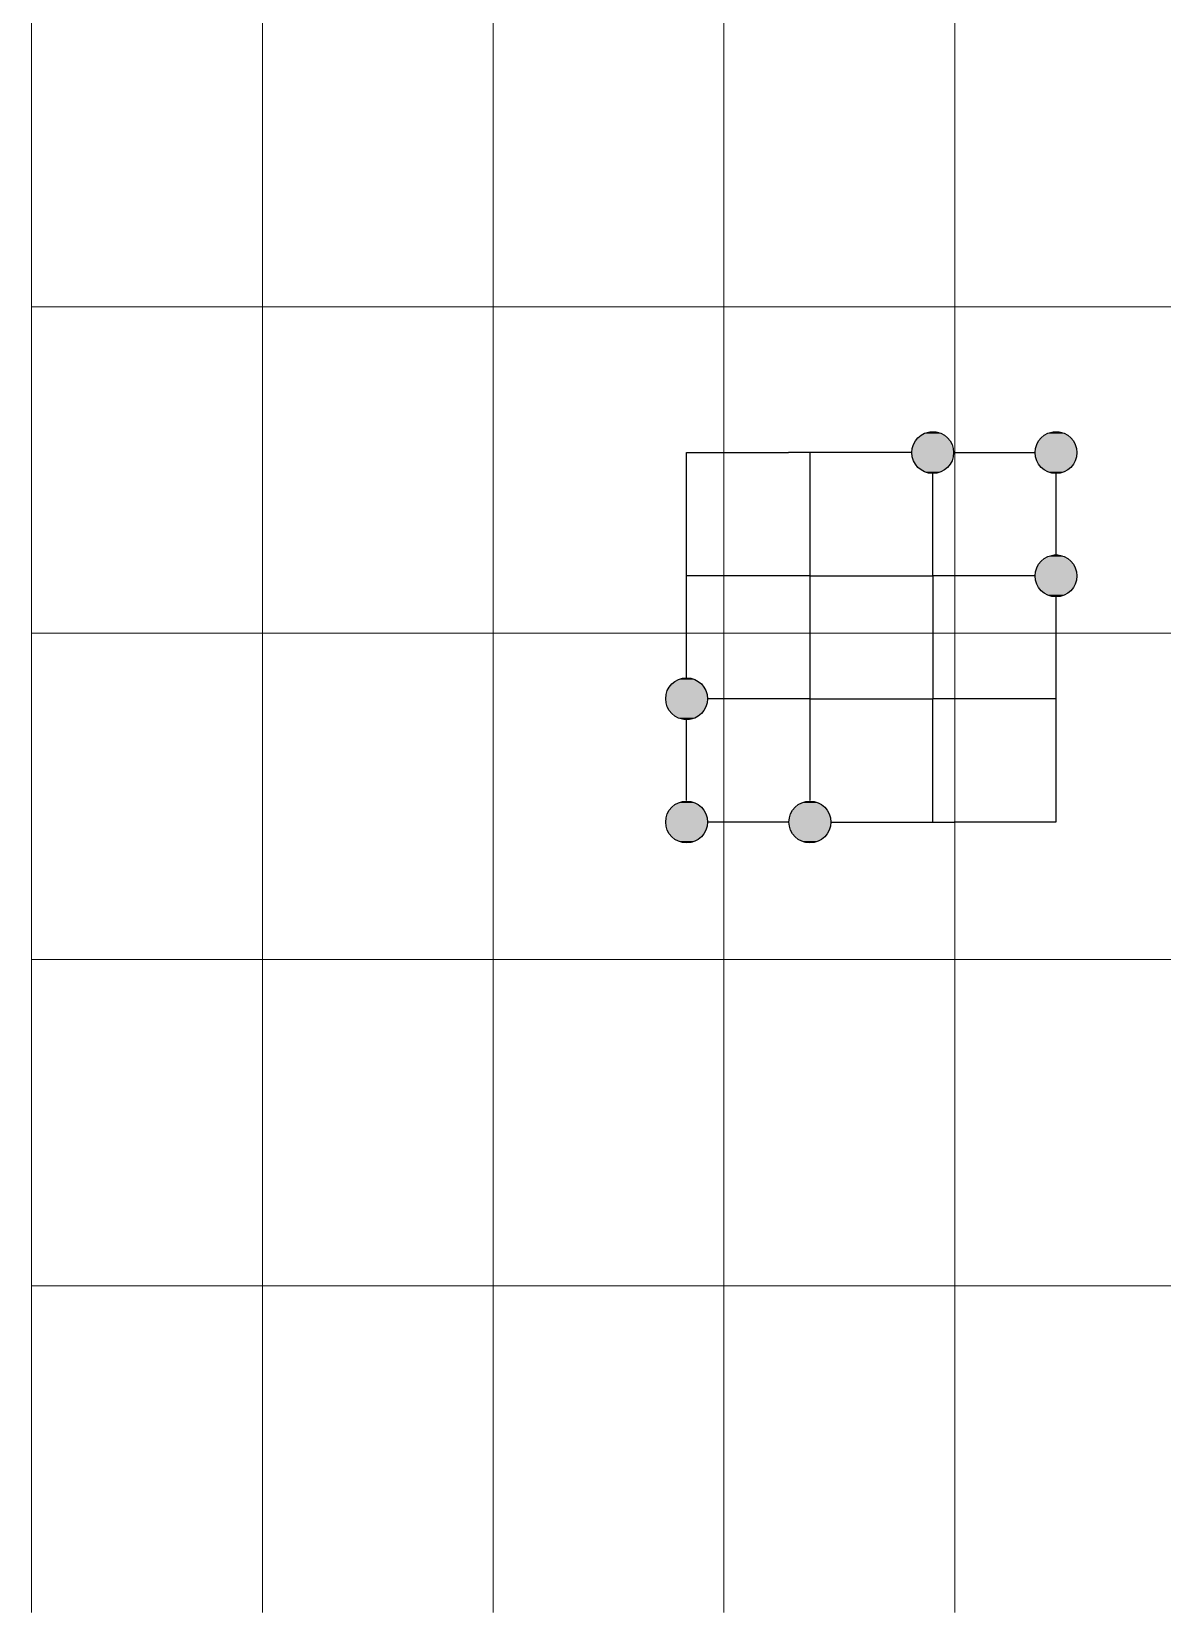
# Model space of a CAD drawing. Header units: millimetres. Extents: x 0 to 210, y 0 to 297.
# Drawn here: x 0 to 102.9, y 0 to 143.8 of the extents above; entities that cross this region are included whole.
import ezdxf

# ---------------------------------------------------------------- set-up
doc = ezdxf.new("R2010")
doc.units = ezdxf.units.MM
doc.layers.add('C00-00-00', color=7, linetype='Continuous')
for name, color, linetype, true_color in [('C00-00-FF', 5, 'Continuous', 0x0000ff), ('CBF-BF-BF', 7, 'Continuous', 0xbfbfbf), ('CFF-00-00', 1, 'Continuous', 0xff0000), ('CFF-00-FF', 6, 'Continuous', 0xff00ff)]:
    doc.layers.add(name, color=color, linetype=linetype, true_color=true_color)

msp = doc.modelspace()

# ---------------------------------------------------------------- hatches: boundary and pattern name
at = {"layer": 'C00-00-FF'}
h = msp.add_hatch(color=256, dxfattribs=at)
h.dxf.hatch_style = 2
h.paths.add_polyline_path([(91.567, 106.542417), (95.038333, 106.246083), (91.44, 106.246083)])
h = msp.add_hatch(color=256, dxfattribs=at)
h.dxf.hatch_style = 2
h.paths.add_polyline_path([(91.821, 106.83875), (94.869, 106.542417), (91.567, 106.542417)])
h = msp.add_hatch(color=256, dxfattribs=at)
h.dxf.hatch_style = 2
h.paths.add_polyline_path([(91.567, 106.542417), (94.869, 106.542417), (95.038333, 106.246083)])
h = msp.add_hatch(color=256, dxfattribs=at)
h.dxf.hatch_style = 2
h.paths.add_polyline_path([(92.075, 107.09275), (94.657333, 106.83875), (91.821, 106.83875)])
h = msp.add_hatch(color=256, dxfattribs=at)
h.dxf.hatch_style = 2
h.paths.add_polyline_path([(91.821, 106.83875), (94.657333, 106.83875), (94.869, 106.542417)])
h = msp.add_hatch(color=256, dxfattribs=at)
h.dxf.hatch_style = 2
h.paths.add_polyline_path([(92.371333, 107.262083), (94.403333, 107.09275), (92.075, 107.09275)])
h = msp.add_hatch(color=256, dxfattribs=at)
h.dxf.hatch_style = 2
h.paths.add_polyline_path([(92.075, 107.09275), (94.403333, 107.09275), (94.657333, 106.83875)])
h = msp.add_hatch(color=256, dxfattribs=at)
h.dxf.hatch_style = 2
h.paths.add_polyline_path([(92.71, 107.389083), (94.064667, 107.262083), (92.371333, 107.262083)])
h = msp.add_hatch(color=256, dxfattribs=at)
h.dxf.hatch_style = 2
h.paths.add_polyline_path([(92.371333, 107.262083), (94.064667, 107.262083), (94.403333, 107.09275)])
h = msp.add_hatch(color=256, dxfattribs=at)
h.dxf.hatch_style = 2
h.paths.add_polyline_path([(93.048667, 107.47375), (93.768333, 107.389083), (92.71, 107.389083)])
h = msp.add_hatch(color=256, dxfattribs=at)
h.dxf.hatch_style = 2
h.paths.add_polyline_path([(92.71, 107.389083), (93.768333, 107.389083), (94.064667, 107.262083)])
h = msp.add_hatch(color=256, dxfattribs=at)
h.dxf.hatch_style = 2
h.paths.add_polyline_path([(93.048667, 107.47375), (93.387333, 107.47375), (93.768333, 107.389083)])
h = msp.add_hatch(color=256, dxfattribs=at)
h.dxf.hatch_style = 2
h.paths.add_polyline_path([(91.44, 106.246083), (95.123, 105.907417), (91.313, 105.907417)])
h = msp.add_hatch(color=256, dxfattribs=at)
h.dxf.hatch_style = 2
h.paths.add_polyline_path([(91.313, 105.907417), (95.165333, 105.526417), (91.313, 105.526417)])
h = msp.add_hatch(color=256, dxfattribs=at)
h.dxf.hatch_style = 2
h.paths.add_polyline_path([(91.313, 105.907417), (95.123, 105.907417), (95.165333, 105.526417)])
h = msp.add_hatch(color=256, dxfattribs=at)
h.dxf.hatch_style = 2
h.paths.add_polyline_path([(91.313, 105.526417), (95.123, 105.18775), (91.313, 105.18775)])
h = msp.add_hatch(color=256, dxfattribs=at)
h.dxf.hatch_style = 2
h.paths.add_polyline_path([(91.313, 105.526417), (95.165333, 105.526417), (95.123, 105.18775)])
h = msp.add_hatch(color=256, dxfattribs=at)
h.dxf.hatch_style = 2
h.paths.add_polyline_path([(91.313, 105.18775), (95.038333, 104.849083), (91.44, 104.849083)])
h = msp.add_hatch(color=256, dxfattribs=at)
h.dxf.hatch_style = 2
h.paths.add_polyline_path([(91.313, 105.18775), (95.123, 105.18775), (95.038333, 104.849083)])
h = msp.add_hatch(color=256, dxfattribs=at)
h.dxf.hatch_style = 2
h.paths.add_polyline_path([(91.44, 106.246083), (95.038333, 106.246083), (95.123, 105.907417)])
h = msp.add_hatch(color=256, dxfattribs=at)
h.dxf.hatch_style = 2
h.paths.add_polyline_path([(91.44, 104.849083), (94.869, 104.510417), (91.567, 104.510417)])
h = msp.add_hatch(color=256, dxfattribs=at)
h.dxf.hatch_style = 2
h.paths.add_polyline_path([(91.44, 104.849083), (95.038333, 104.849083), (94.869, 104.510417)])
h = msp.add_hatch(color=256, dxfattribs=at)
h.dxf.hatch_style = 2
h.paths.add_polyline_path([(91.567, 104.510417), (94.657333, 104.214083), (91.821, 104.214083)])
h = msp.add_hatch(color=256, dxfattribs=at)
h.dxf.hatch_style = 2
h.paths.add_polyline_path([(91.567, 104.510417), (94.869, 104.510417), (94.657333, 104.214083)])
h = msp.add_hatch(color=256, dxfattribs=at)
h.dxf.hatch_style = 2
h.paths.add_polyline_path([(91.821, 104.214083), (94.403333, 104.002417), (92.075, 104.002417)])
h = msp.add_hatch(color=256, dxfattribs=at)
h.dxf.hatch_style = 2
h.paths.add_polyline_path([(91.821, 104.214083), (94.657333, 104.214083), (94.403333, 104.002417)])
h = msp.add_hatch(color=256, dxfattribs=at)
h.dxf.hatch_style = 2
h.paths.add_polyline_path([(92.075, 104.002417), (94.064667, 103.79075), (92.371333, 103.79075)])
h = msp.add_hatch(color=256, dxfattribs=at)
h.dxf.hatch_style = 2
h.paths.add_polyline_path([(92.075, 104.002417), (94.403333, 104.002417), (94.064667, 103.79075)])
h = msp.add_hatch(color=256, dxfattribs=at)
h.dxf.hatch_style = 2
h.paths.add_polyline_path([(92.371333, 103.79075), (93.768333, 103.66375), (92.71, 103.66375)])
h = msp.add_hatch(color=256, dxfattribs=at)
h.dxf.hatch_style = 2
h.paths.add_polyline_path([(92.371333, 103.79075), (94.064667, 103.79075), (93.768333, 103.66375)])
h = msp.add_hatch(color=256, dxfattribs=at)
h.dxf.hatch_style = 2
h.paths.add_polyline_path([(92.71, 103.66375), (93.387333, 103.621417), (93.048667, 103.621417)])
h = msp.add_hatch(color=256, dxfattribs=at)
h.dxf.hatch_style = 2
h.paths.add_polyline_path([(92.71, 103.66375), (93.768333, 103.66375), (93.387333, 103.621417)])
h = msp.add_hatch(color=256, dxfattribs=at)
h.dxf.hatch_style = 2
h.paths.add_polyline_path([(58.462333, 73.43775), (61.044667, 73.226083), (58.208333, 73.226083)])
h = msp.add_hatch(color=256, dxfattribs=at)
h.dxf.hatch_style = 2
h.paths.add_polyline_path([(58.758667, 73.649417), (60.790667, 73.43775), (58.462333, 73.43775)])
h = msp.add_hatch(color=256, dxfattribs=at)
h.dxf.hatch_style = 2
h.paths.add_polyline_path([(58.462333, 73.43775), (60.790667, 73.43775), (61.044667, 73.226083)])
h = msp.add_hatch(color=256, dxfattribs=at)
h.dxf.hatch_style = 2
h.paths.add_polyline_path([(59.097333, 73.776417), (60.452, 73.649417), (58.758667, 73.649417)])
h = msp.add_hatch(color=256, dxfattribs=at)
h.dxf.hatch_style = 2
h.paths.add_polyline_path([(58.758667, 73.649417), (60.452, 73.649417), (60.790667, 73.43775)])
h = msp.add_hatch(color=256, dxfattribs=at)
h.dxf.hatch_style = 2
h.paths.add_polyline_path([(59.436, 73.81875), (60.155667, 73.776417), (59.097333, 73.776417)])
h = msp.add_hatch(color=256, dxfattribs=at)
h.dxf.hatch_style = 2
h.paths.add_polyline_path([(59.097333, 73.776417), (60.155667, 73.776417), (60.452, 73.649417)])
h = msp.add_hatch(color=256, dxfattribs=at)
h.dxf.hatch_style = 2
h.paths.add_polyline_path([(59.436, 73.81875), (59.774667, 73.81875), (60.155667, 73.776417)])
h = msp.add_hatch(color=256, dxfattribs=at)
h.dxf.hatch_style = 2
h.paths.add_polyline_path([(57.827333, 72.633417), (61.510333, 72.252417), (57.700333, 72.252417)])
h = msp.add_hatch(color=256, dxfattribs=at)
h.dxf.hatch_style = 2
h.paths.add_polyline_path([(57.700333, 72.252417), (61.552667, 71.91375), (57.700333, 71.91375)])
h = msp.add_hatch(color=256, dxfattribs=at)
h.dxf.hatch_style = 2
h.paths.add_polyline_path([(57.700333, 72.252417), (61.510333, 72.252417), (61.552667, 71.91375)])
h = msp.add_hatch(color=256, dxfattribs=at)
h.dxf.hatch_style = 2
h.paths.add_polyline_path([(57.954333, 72.92975), (61.425667, 72.633417), (57.827333, 72.633417)])
h = msp.add_hatch(color=256, dxfattribs=at)
h.dxf.hatch_style = 2
h.paths.add_polyline_path([(57.827333, 72.633417), (61.425667, 72.633417), (61.510333, 72.252417)])
h = msp.add_hatch(color=256, dxfattribs=at)
h.dxf.hatch_style = 2
h.paths.add_polyline_path([(58.208333, 73.226083), (61.256333, 72.92975), (57.954333, 72.92975)])
h = msp.add_hatch(color=256, dxfattribs=at)
h.dxf.hatch_style = 2
h.paths.add_polyline_path([(57.954333, 72.92975), (61.256333, 72.92975), (61.425667, 72.633417)])
h = msp.add_hatch(color=256, dxfattribs=at)
h.dxf.hatch_style = 2
h.paths.add_polyline_path([(58.208333, 73.226083), (61.044667, 73.226083), (61.256333, 72.92975)])
h = msp.add_hatch(color=256, dxfattribs=at)
h.dxf.hatch_style = 2
h.paths.add_polyline_path([(57.700333, 71.91375), (61.510333, 71.575083), (57.700333, 71.575083)])
h = msp.add_hatch(color=256, dxfattribs=at)
h.dxf.hatch_style = 2
h.paths.add_polyline_path([(57.700333, 71.91375), (61.552667, 71.91375), (61.510333, 71.575083)])
h = msp.add_hatch(color=256, dxfattribs=at)
h.dxf.hatch_style = 2
h.paths.add_polyline_path([(57.700333, 71.575083), (61.425667, 71.236417), (57.827333, 71.236417)])
h = msp.add_hatch(color=256, dxfattribs=at)
h.dxf.hatch_style = 2
h.paths.add_polyline_path([(57.700333, 71.575083), (61.510333, 71.575083), (61.425667, 71.236417)])
h = msp.add_hatch(color=256, dxfattribs=at)
h.dxf.hatch_style = 2
h.paths.add_polyline_path([(57.827333, 71.236417), (61.256333, 70.89775), (57.954333, 70.89775)])
h = msp.add_hatch(color=256, dxfattribs=at)
h.dxf.hatch_style = 2
h.paths.add_polyline_path([(57.827333, 71.236417), (61.425667, 71.236417), (61.256333, 70.89775)])
h = msp.add_hatch(color=256, dxfattribs=at)
h.dxf.hatch_style = 2
h.paths.add_polyline_path([(57.954333, 70.89775), (61.044667, 70.601417), (58.208333, 70.601417)])
h = msp.add_hatch(color=256, dxfattribs=at)
h.dxf.hatch_style = 2
h.paths.add_polyline_path([(57.954333, 70.89775), (61.256333, 70.89775), (61.044667, 70.601417)])
h = msp.add_hatch(color=256, dxfattribs=at)
h.dxf.hatch_style = 2
h.paths.add_polyline_path([(58.208333, 70.601417), (60.790667, 70.38975), (58.462333, 70.38975)])
h = msp.add_hatch(color=256, dxfattribs=at)
h.dxf.hatch_style = 2
h.paths.add_polyline_path([(58.208333, 70.601417), (61.044667, 70.601417), (60.790667, 70.38975)])
h = msp.add_hatch(color=256, dxfattribs=at)
h.dxf.hatch_style = 2
h.paths.add_polyline_path([(58.462333, 70.38975), (60.452, 70.178083), (58.758667, 70.178083)])
h = msp.add_hatch(color=256, dxfattribs=at)
h.dxf.hatch_style = 2
h.paths.add_polyline_path([(58.462333, 70.38975), (60.790667, 70.38975), (60.452, 70.178083)])
h = msp.add_hatch(color=256, dxfattribs=at)
h.dxf.hatch_style = 2
h.paths.add_polyline_path([(58.758667, 70.178083), (60.155667, 70.051083), (59.097333, 70.051083)])
h = msp.add_hatch(color=256, dxfattribs=at)
h.dxf.hatch_style = 2
h.paths.add_polyline_path([(58.758667, 70.178083), (60.452, 70.178083), (60.155667, 70.051083)])
h = msp.add_hatch(color=256, dxfattribs=at)
h.dxf.hatch_style = 2
h.paths.add_polyline_path([(59.097333, 70.051083), (59.774667, 70.00875), (59.436, 70.00875)])
h = msp.add_hatch(color=256, dxfattribs=at)
h.dxf.hatch_style = 2
h.paths.add_polyline_path([(59.097333, 70.051083), (60.155667, 70.051083), (59.774667, 70.00875)])
at = {"layer": 'CFF-00-00'}
h = msp.add_hatch(color=256, dxfattribs=at)
h.dxf.hatch_style = 2
h.paths.add_polyline_path([(80.391, 106.542417), (83.82, 106.246083), (80.221667, 106.246083)])
h = msp.add_hatch(color=256, dxfattribs=at)
h.dxf.hatch_style = 2
h.paths.add_polyline_path([(80.602667, 106.83875), (83.650667, 106.542417), (80.391, 106.542417)])
h = msp.add_hatch(color=256, dxfattribs=at)
h.dxf.hatch_style = 2
h.paths.add_polyline_path([(80.391, 106.542417), (83.650667, 106.542417), (83.82, 106.246083)])
h = msp.add_hatch(color=256, dxfattribs=at)
h.dxf.hatch_style = 2
h.paths.add_polyline_path([(80.856667, 107.09275), (83.439, 106.83875), (80.602667, 106.83875)])
h = msp.add_hatch(color=256, dxfattribs=at)
h.dxf.hatch_style = 2
h.paths.add_polyline_path([(80.602667, 106.83875), (83.439, 106.83875), (83.650667, 106.542417)])
h = msp.add_hatch(color=256, dxfattribs=at)
h.dxf.hatch_style = 2
h.paths.add_polyline_path([(81.153, 107.262083), (83.185, 107.09275), (80.856667, 107.09275)])
h = msp.add_hatch(color=256, dxfattribs=at)
h.dxf.hatch_style = 2
h.paths.add_polyline_path([(80.856667, 107.09275), (83.185, 107.09275), (83.439, 106.83875)])
h = msp.add_hatch(color=256, dxfattribs=at)
h.dxf.hatch_style = 2
h.paths.add_polyline_path([(81.491667, 107.389083), (82.888667, 107.262083), (81.153, 107.262083)])
h = msp.add_hatch(color=256, dxfattribs=at)
h.dxf.hatch_style = 2
h.paths.add_polyline_path([(81.153, 107.262083), (82.888667, 107.262083), (83.185, 107.09275)])
h = msp.add_hatch(color=256, dxfattribs=at)
h.dxf.hatch_style = 2
h.paths.add_polyline_path([(81.830333, 107.47375), (82.55, 107.389083), (81.491667, 107.389083)])
h = msp.add_hatch(color=256, dxfattribs=at)
h.dxf.hatch_style = 2
h.paths.add_polyline_path([(81.491667, 107.389083), (82.55, 107.389083), (82.888667, 107.262083)])
h = msp.add_hatch(color=256, dxfattribs=at)
h.dxf.hatch_style = 2
h.paths.add_polyline_path([(81.830333, 107.47375), (82.211333, 107.47375), (82.55, 107.389083)])
h = msp.add_hatch(color=256, dxfattribs=at)
h.dxf.hatch_style = 2
h.paths.add_polyline_path([(80.137, 105.907417), (83.947, 105.526417), (80.094667, 105.526417)])
h = msp.add_hatch(color=256, dxfattribs=at)
h.dxf.hatch_style = 2
h.paths.add_polyline_path([(80.094667, 105.526417), (83.904667, 105.18775), (80.137, 105.18775)])
h = msp.add_hatch(color=256, dxfattribs=at)
h.dxf.hatch_style = 2
h.paths.add_polyline_path([(80.094667, 105.526417), (83.947, 105.526417), (83.904667, 105.18775)])
h = msp.add_hatch(color=256, dxfattribs=at)
h.dxf.hatch_style = 2
h.paths.add_polyline_path([(80.221667, 106.246083), (83.904667, 105.907417), (80.137, 105.907417)])
h = msp.add_hatch(color=256, dxfattribs=at)
h.dxf.hatch_style = 2
h.paths.add_polyline_path([(80.137, 105.907417), (83.904667, 105.907417), (83.947, 105.526417)])
h = msp.add_hatch(color=256, dxfattribs=at)
h.dxf.hatch_style = 2
h.paths.add_polyline_path([(80.137, 105.18775), (83.82, 104.849083), (80.221667, 104.849083)])
h = msp.add_hatch(color=256, dxfattribs=at)
h.dxf.hatch_style = 2
h.paths.add_polyline_path([(80.137, 105.18775), (83.904667, 105.18775), (83.82, 104.849083)])
h = msp.add_hatch(color=256, dxfattribs=at)
h.dxf.hatch_style = 2
h.paths.add_polyline_path([(80.221667, 106.246083), (83.82, 106.246083), (83.904667, 105.907417)])
h = msp.add_hatch(color=256, dxfattribs=at)
h.dxf.hatch_style = 2
h.paths.add_polyline_path([(80.221667, 104.849083), (83.650667, 104.510417), (80.391, 104.510417)])
h = msp.add_hatch(color=256, dxfattribs=at)
h.dxf.hatch_style = 2
h.paths.add_polyline_path([(80.221667, 104.849083), (83.82, 104.849083), (83.650667, 104.510417)])
h = msp.add_hatch(color=256, dxfattribs=at)
h.dxf.hatch_style = 2
h.paths.add_polyline_path([(80.391, 104.510417), (83.439, 104.214083), (80.602667, 104.214083)])
h = msp.add_hatch(color=256, dxfattribs=at)
h.dxf.hatch_style = 2
h.paths.add_polyline_path([(80.391, 104.510417), (83.650667, 104.510417), (83.439, 104.214083)])
h = msp.add_hatch(color=256, dxfattribs=at)
h.dxf.hatch_style = 2
h.paths.add_polyline_path([(80.602667, 104.214083), (83.185, 104.002417), (80.856667, 104.002417)])
h = msp.add_hatch(color=256, dxfattribs=at)
h.dxf.hatch_style = 2
h.paths.add_polyline_path([(80.602667, 104.214083), (83.439, 104.214083), (83.185, 104.002417)])
h = msp.add_hatch(color=256, dxfattribs=at)
h.dxf.hatch_style = 2
h.paths.add_polyline_path([(80.856667, 104.002417), (82.888667, 103.79075), (81.153, 103.79075)])
h = msp.add_hatch(color=256, dxfattribs=at)
h.dxf.hatch_style = 2
h.paths.add_polyline_path([(80.856667, 104.002417), (83.185, 104.002417), (82.888667, 103.79075)])
h = msp.add_hatch(color=256, dxfattribs=at)
h.dxf.hatch_style = 2
h.paths.add_polyline_path([(81.153, 103.79075), (82.55, 103.66375), (81.491667, 103.66375)])
h = msp.add_hatch(color=256, dxfattribs=at)
h.dxf.hatch_style = 2
h.paths.add_polyline_path([(81.153, 103.79075), (82.888667, 103.79075), (82.55, 103.66375)])
h = msp.add_hatch(color=256, dxfattribs=at)
h.dxf.hatch_style = 2
h.paths.add_polyline_path([(81.491667, 103.66375), (82.211333, 103.621417), (81.830333, 103.621417)])
h = msp.add_hatch(color=256, dxfattribs=at)
h.dxf.hatch_style = 2
h.paths.add_polyline_path([(81.491667, 103.66375), (82.55, 103.66375), (82.211333, 103.621417)])
h = msp.add_hatch(color=256, dxfattribs=at)
h.dxf.hatch_style = 2
h.paths.add_polyline_path([(91.44, 95.02775), (95.123, 94.689083), (91.313, 94.689083)])
h = msp.add_hatch(color=256, dxfattribs=at)
h.dxf.hatch_style = 2
h.paths.add_polyline_path([(91.567, 95.324083), (95.038333, 95.02775), (91.44, 95.02775)])
h = msp.add_hatch(color=256, dxfattribs=at)
h.dxf.hatch_style = 2
h.paths.add_polyline_path([(91.44, 95.02775), (95.038333, 95.02775), (95.123, 94.689083)])
h = msp.add_hatch(color=256, dxfattribs=at)
h.dxf.hatch_style = 2
h.paths.add_polyline_path([(91.821, 95.620417), (94.869, 95.324083), (91.567, 95.324083)])
h = msp.add_hatch(color=256, dxfattribs=at)
h.dxf.hatch_style = 2
h.paths.add_polyline_path([(91.567, 95.324083), (94.869, 95.324083), (95.038333, 95.02775)])
h = msp.add_hatch(color=256, dxfattribs=at)
h.dxf.hatch_style = 2
h.paths.add_polyline_path([(92.075, 95.874417), (94.657333, 95.620417), (91.821, 95.620417)])
h = msp.add_hatch(color=256, dxfattribs=at)
h.dxf.hatch_style = 2
h.paths.add_polyline_path([(91.821, 95.620417), (94.657333, 95.620417), (94.869, 95.324083)])
h = msp.add_hatch(color=256, dxfattribs=at)
h.dxf.hatch_style = 2
h.paths.add_polyline_path([(92.371333, 96.04375), (94.403333, 95.874417), (92.075, 95.874417)])
h = msp.add_hatch(color=256, dxfattribs=at)
h.dxf.hatch_style = 2
h.paths.add_polyline_path([(92.075, 95.874417), (94.403333, 95.874417), (94.657333, 95.620417)])
h = msp.add_hatch(color=256, dxfattribs=at)
h.dxf.hatch_style = 2
h.paths.add_polyline_path([(92.71, 96.17075), (94.064667, 96.04375), (92.371333, 96.04375)])
h = msp.add_hatch(color=256, dxfattribs=at)
h.dxf.hatch_style = 2
h.paths.add_polyline_path([(92.371333, 96.04375), (94.064667, 96.04375), (94.403333, 95.874417)])
h = msp.add_hatch(color=256, dxfattribs=at)
h.dxf.hatch_style = 2
h.paths.add_polyline_path([(93.048667, 96.255417), (93.768333, 96.17075), (92.71, 96.17075)])
h = msp.add_hatch(color=256, dxfattribs=at)
h.dxf.hatch_style = 2
h.paths.add_polyline_path([(92.71, 96.17075), (93.768333, 96.17075), (94.064667, 96.04375)])
h = msp.add_hatch(color=256, dxfattribs=at)
h.dxf.hatch_style = 2
h.paths.add_polyline_path([(93.048667, 96.255417), (93.387333, 96.255417), (93.768333, 96.17075)])
h = msp.add_hatch(color=256, dxfattribs=at)
h.dxf.hatch_style = 2
h.paths.add_polyline_path([(91.313, 94.689083), (95.165333, 94.308083), (91.313, 94.308083)])
h = msp.add_hatch(color=256, dxfattribs=at)
h.dxf.hatch_style = 2
h.paths.add_polyline_path([(91.313, 94.689083), (95.123, 94.689083), (95.165333, 94.308083)])
h = msp.add_hatch(color=256, dxfattribs=at)
h.dxf.hatch_style = 2
h.paths.add_polyline_path([(91.313, 94.308083), (95.123, 93.969417), (91.313, 93.969417)])
h = msp.add_hatch(color=256, dxfattribs=at)
h.dxf.hatch_style = 2
h.paths.add_polyline_path([(91.313, 94.308083), (95.165333, 94.308083), (95.123, 93.969417)])
h = msp.add_hatch(color=256, dxfattribs=at)
h.dxf.hatch_style = 2
h.paths.add_polyline_path([(91.313, 93.969417), (95.038333, 93.63075), (91.44, 93.63075)])
h = msp.add_hatch(color=256, dxfattribs=at)
h.dxf.hatch_style = 2
h.paths.add_polyline_path([(91.313, 93.969417), (95.123, 93.969417), (95.038333, 93.63075)])
h = msp.add_hatch(color=256, dxfattribs=at)
h.dxf.hatch_style = 2
h.paths.add_polyline_path([(91.44, 93.63075), (94.869, 93.334417), (91.567, 93.334417)])
h = msp.add_hatch(color=256, dxfattribs=at)
h.dxf.hatch_style = 2
h.paths.add_polyline_path([(91.44, 93.63075), (95.038333, 93.63075), (94.869, 93.334417)])
h = msp.add_hatch(color=256, dxfattribs=at)
h.dxf.hatch_style = 2
h.paths.add_polyline_path([(91.567, 93.334417), (94.657333, 93.038083), (91.821, 93.038083)])
h = msp.add_hatch(color=256, dxfattribs=at)
h.dxf.hatch_style = 2
h.paths.add_polyline_path([(91.567, 93.334417), (94.869, 93.334417), (94.657333, 93.038083)])
h = msp.add_hatch(color=256, dxfattribs=at)
h.dxf.hatch_style = 2
h.paths.add_polyline_path([(91.821, 93.038083), (94.403333, 92.784083), (92.075, 92.784083)])
h = msp.add_hatch(color=256, dxfattribs=at)
h.dxf.hatch_style = 2
h.paths.add_polyline_path([(91.821, 93.038083), (94.657333, 93.038083), (94.403333, 92.784083)])
h = msp.add_hatch(color=256, dxfattribs=at)
h.dxf.hatch_style = 2
h.paths.add_polyline_path([(92.075, 92.784083), (94.064667, 92.61475), (92.371333, 92.61475)])
h = msp.add_hatch(color=256, dxfattribs=at)
h.dxf.hatch_style = 2
h.paths.add_polyline_path([(92.075, 92.784083), (94.403333, 92.784083), (94.064667, 92.61475)])
h = msp.add_hatch(color=256, dxfattribs=at)
h.dxf.hatch_style = 2
h.paths.add_polyline_path([(92.371333, 92.61475), (93.768333, 92.48775), (92.71, 92.48775)])
h = msp.add_hatch(color=256, dxfattribs=at)
h.dxf.hatch_style = 2
h.paths.add_polyline_path([(92.371333, 92.61475), (94.064667, 92.61475), (93.768333, 92.48775)])
h = msp.add_hatch(color=256, dxfattribs=at)
h.dxf.hatch_style = 2
h.paths.add_polyline_path([(92.71, 92.48775), (93.387333, 92.403083), (93.048667, 92.403083)])
h = msp.add_hatch(color=256, dxfattribs=at)
h.dxf.hatch_style = 2
h.paths.add_polyline_path([(92.71, 92.48775), (93.768333, 92.48775), (93.387333, 92.403083)])
h = msp.add_hatch(color=256, dxfattribs=at)
h.dxf.hatch_style = 2
h.paths.add_polyline_path([(58.758667, 84.86775), (60.790667, 84.656083), (58.462333, 84.656083)])
h = msp.add_hatch(color=256, dxfattribs=at)
h.dxf.hatch_style = 2
h.paths.add_polyline_path([(59.097333, 84.99475), (60.452, 84.86775), (58.758667, 84.86775)])
h = msp.add_hatch(color=256, dxfattribs=at)
h.dxf.hatch_style = 2
h.paths.add_polyline_path([(58.758667, 84.86775), (60.452, 84.86775), (60.790667, 84.656083)])
h = msp.add_hatch(color=256, dxfattribs=at)
h.dxf.hatch_style = 2
h.paths.add_polyline_path([(59.436, 85.037083), (60.155667, 84.99475), (59.097333, 84.99475)])
h = msp.add_hatch(color=256, dxfattribs=at)
h.dxf.hatch_style = 2
h.paths.add_polyline_path([(59.097333, 84.99475), (60.155667, 84.99475), (60.452, 84.86775)])
h = msp.add_hatch(color=256, dxfattribs=at)
h.dxf.hatch_style = 2
h.paths.add_polyline_path([(59.436, 85.037083), (59.774667, 85.037083), (60.155667, 84.99475)])
h = msp.add_hatch(color=256, dxfattribs=at)
h.dxf.hatch_style = 2
h.paths.add_polyline_path([(57.827333, 83.809417), (61.510333, 83.47075), (57.700333, 83.47075)])
h = msp.add_hatch(color=256, dxfattribs=at)
h.dxf.hatch_style = 2
h.paths.add_polyline_path([(57.700333, 83.47075), (61.552667, 83.132083), (57.700333, 83.132083)])
h = msp.add_hatch(color=256, dxfattribs=at)
h.dxf.hatch_style = 2
h.paths.add_polyline_path([(57.700333, 83.47075), (61.510333, 83.47075), (61.552667, 83.132083)])
h = msp.add_hatch(color=256, dxfattribs=at)
h.dxf.hatch_style = 2
h.paths.add_polyline_path([(57.954333, 84.148083), (61.425667, 83.809417), (57.827333, 83.809417)])
h = msp.add_hatch(color=256, dxfattribs=at)
h.dxf.hatch_style = 2
h.paths.add_polyline_path([(57.827333, 83.809417), (61.425667, 83.809417), (61.510333, 83.47075)])
h = msp.add_hatch(color=256, dxfattribs=at)
h.dxf.hatch_style = 2
h.paths.add_polyline_path([(58.208333, 84.402083), (61.256333, 84.148083), (57.954333, 84.148083)])
h = msp.add_hatch(color=256, dxfattribs=at)
h.dxf.hatch_style = 2
h.paths.add_polyline_path([(57.954333, 84.148083), (61.256333, 84.148083), (61.425667, 83.809417)])
h = msp.add_hatch(color=256, dxfattribs=at)
h.dxf.hatch_style = 2
h.paths.add_polyline_path([(58.462333, 84.656083), (61.044667, 84.402083), (58.208333, 84.402083)])
h = msp.add_hatch(color=256, dxfattribs=at)
h.dxf.hatch_style = 2
h.paths.add_polyline_path([(58.208333, 84.402083), (61.044667, 84.402083), (61.256333, 84.148083)])
h = msp.add_hatch(color=256, dxfattribs=at)
h.dxf.hatch_style = 2
h.paths.add_polyline_path([(58.462333, 84.656083), (60.790667, 84.656083), (61.044667, 84.402083)])
h = msp.add_hatch(color=256, dxfattribs=at)
h.dxf.hatch_style = 2
h.paths.add_polyline_path([(57.700333, 83.132083), (61.510333, 82.751083), (57.700333, 82.751083)])
h = msp.add_hatch(color=256, dxfattribs=at)
h.dxf.hatch_style = 2
h.paths.add_polyline_path([(57.700333, 83.132083), (61.552667, 83.132083), (61.510333, 82.751083)])
h = msp.add_hatch(color=256, dxfattribs=at)
h.dxf.hatch_style = 2
h.paths.add_polyline_path([(57.700333, 82.751083), (61.425667, 82.412417), (57.827333, 82.412417)])
h = msp.add_hatch(color=256, dxfattribs=at)
h.dxf.hatch_style = 2
h.paths.add_polyline_path([(57.700333, 82.751083), (61.510333, 82.751083), (61.425667, 82.412417)])
h = msp.add_hatch(color=256, dxfattribs=at)
h.dxf.hatch_style = 2
h.paths.add_polyline_path([(57.827333, 82.412417), (61.256333, 82.116083), (57.954333, 82.116083)])
h = msp.add_hatch(color=256, dxfattribs=at)
h.dxf.hatch_style = 2
h.paths.add_polyline_path([(57.827333, 82.412417), (61.425667, 82.412417), (61.256333, 82.116083)])
h = msp.add_hatch(color=256, dxfattribs=at)
h.dxf.hatch_style = 2
h.paths.add_polyline_path([(57.954333, 82.116083), (61.044667, 81.81975), (58.208333, 81.81975)])
h = msp.add_hatch(color=256, dxfattribs=at)
h.dxf.hatch_style = 2
h.paths.add_polyline_path([(57.954333, 82.116083), (61.256333, 82.116083), (61.044667, 81.81975)])
h = msp.add_hatch(color=256, dxfattribs=at)
h.dxf.hatch_style = 2
h.paths.add_polyline_path([(58.208333, 81.81975), (60.790667, 81.56575), (58.462333, 81.56575)])
h = msp.add_hatch(color=256, dxfattribs=at)
h.dxf.hatch_style = 2
h.paths.add_polyline_path([(58.208333, 81.81975), (61.044667, 81.81975), (60.790667, 81.56575)])
h = msp.add_hatch(color=256, dxfattribs=at)
h.dxf.hatch_style = 2
h.paths.add_polyline_path([(58.462333, 81.56575), (60.452, 81.396417), (58.758667, 81.396417)])
h = msp.add_hatch(color=256, dxfattribs=at)
h.dxf.hatch_style = 2
h.paths.add_polyline_path([(58.462333, 81.56575), (60.790667, 81.56575), (60.452, 81.396417)])
h = msp.add_hatch(color=256, dxfattribs=at)
h.dxf.hatch_style = 2
h.paths.add_polyline_path([(58.758667, 81.396417), (60.155667, 81.269417), (59.097333, 81.269417)])
h = msp.add_hatch(color=256, dxfattribs=at)
h.dxf.hatch_style = 2
h.paths.add_polyline_path([(58.758667, 81.396417), (60.452, 81.396417), (60.155667, 81.269417)])
h = msp.add_hatch(color=256, dxfattribs=at)
h.dxf.hatch_style = 2
h.paths.add_polyline_path([(59.097333, 81.269417), (59.774667, 81.18475), (59.436, 81.18475)])
h = msp.add_hatch(color=256, dxfattribs=at)
h.dxf.hatch_style = 2
h.paths.add_polyline_path([(59.097333, 81.269417), (60.155667, 81.269417), (59.774667, 81.18475)])
h = msp.add_hatch(color=256, dxfattribs=at)
h.dxf.hatch_style = 2
h.paths.add_polyline_path([(69.638333, 73.43775), (72.220667, 73.226083), (69.384333, 73.226083)])
h = msp.add_hatch(color=256, dxfattribs=at)
h.dxf.hatch_style = 2
h.paths.add_polyline_path([(69.977, 73.649417), (71.966667, 73.43775), (69.638333, 73.43775)])
h = msp.add_hatch(color=256, dxfattribs=at)
h.dxf.hatch_style = 2
h.paths.add_polyline_path([(69.638333, 73.43775), (71.966667, 73.43775), (72.220667, 73.226083)])
h = msp.add_hatch(color=256, dxfattribs=at)
h.dxf.hatch_style = 2
h.paths.add_polyline_path([(70.273333, 73.776417), (71.670333, 73.649417), (69.977, 73.649417)])
h = msp.add_hatch(color=256, dxfattribs=at)
h.dxf.hatch_style = 2
h.paths.add_polyline_path([(69.977, 73.649417), (71.670333, 73.649417), (71.966667, 73.43775)])
h = msp.add_hatch(color=256, dxfattribs=at)
h.dxf.hatch_style = 2
h.paths.add_polyline_path([(70.654333, 73.81875), (71.331667, 73.776417), (70.273333, 73.776417)])
h = msp.add_hatch(color=256, dxfattribs=at)
h.dxf.hatch_style = 2
h.paths.add_polyline_path([(70.273333, 73.776417), (71.331667, 73.776417), (71.670333, 73.649417)])
h = msp.add_hatch(color=256, dxfattribs=at)
h.dxf.hatch_style = 2
h.paths.add_polyline_path([(70.654333, 73.81875), (70.993, 73.81875), (71.331667, 73.776417)])
h = msp.add_hatch(color=256, dxfattribs=at)
h.dxf.hatch_style = 2
h.paths.add_polyline_path([(68.918667, 72.252417), (72.728667, 71.91375), (68.876333, 71.91375)])
h = msp.add_hatch(color=256, dxfattribs=at)
h.dxf.hatch_style = 2
h.paths.add_polyline_path([(69.003333, 72.633417), (72.728667, 72.252417), (68.918667, 72.252417)])
h = msp.add_hatch(color=256, dxfattribs=at)
h.dxf.hatch_style = 2
h.paths.add_polyline_path([(68.918667, 72.252417), (72.728667, 72.252417), (72.728667, 71.91375)])
h = msp.add_hatch(color=256, dxfattribs=at)
h.dxf.hatch_style = 2
h.paths.add_polyline_path([(69.172667, 72.92975), (72.601667, 72.633417), (69.003333, 72.633417)])
h = msp.add_hatch(color=256, dxfattribs=at)
h.dxf.hatch_style = 2
h.paths.add_polyline_path([(69.003333, 72.633417), (72.601667, 72.633417), (72.728667, 72.252417)])
h = msp.add_hatch(color=256, dxfattribs=at)
h.dxf.hatch_style = 2
h.paths.add_polyline_path([(69.384333, 73.226083), (72.474667, 72.92975), (69.172667, 72.92975)])
h = msp.add_hatch(color=256, dxfattribs=at)
h.dxf.hatch_style = 2
h.paths.add_polyline_path([(69.172667, 72.92975), (72.474667, 72.92975), (72.601667, 72.633417)])
h = msp.add_hatch(color=256, dxfattribs=at)
h.dxf.hatch_style = 2
h.paths.add_polyline_path([(69.384333, 73.226083), (72.220667, 73.226083), (72.474667, 72.92975)])
h = msp.add_hatch(color=256, dxfattribs=at)
h.dxf.hatch_style = 2
h.paths.add_polyline_path([(68.876333, 71.91375), (72.728667, 71.575083), (68.918667, 71.575083)])
h = msp.add_hatch(color=256, dxfattribs=at)
h.dxf.hatch_style = 2
h.paths.add_polyline_path([(68.876333, 71.91375), (72.728667, 71.91375), (72.728667, 71.575083)])
h = msp.add_hatch(color=256, dxfattribs=at)
h.dxf.hatch_style = 2
h.paths.add_polyline_path([(68.918667, 71.575083), (72.601667, 71.236417), (69.003333, 71.236417)])
h = msp.add_hatch(color=256, dxfattribs=at)
h.dxf.hatch_style = 2
h.paths.add_polyline_path([(68.918667, 71.575083), (72.728667, 71.575083), (72.601667, 71.236417)])
h = msp.add_hatch(color=256, dxfattribs=at)
h.dxf.hatch_style = 2
h.paths.add_polyline_path([(69.003333, 71.236417), (72.474667, 70.89775), (69.172667, 70.89775)])
h = msp.add_hatch(color=256, dxfattribs=at)
h.dxf.hatch_style = 2
h.paths.add_polyline_path([(69.003333, 71.236417), (72.601667, 71.236417), (72.474667, 70.89775)])
h = msp.add_hatch(color=256, dxfattribs=at)
h.dxf.hatch_style = 2
h.paths.add_polyline_path([(69.172667, 70.89775), (72.220667, 70.601417), (69.384333, 70.601417)])
h = msp.add_hatch(color=256, dxfattribs=at)
h.dxf.hatch_style = 2
h.paths.add_polyline_path([(69.172667, 70.89775), (72.474667, 70.89775), (72.220667, 70.601417)])
h = msp.add_hatch(color=256, dxfattribs=at)
h.dxf.hatch_style = 2
h.paths.add_polyline_path([(69.384333, 70.601417), (71.966667, 70.38975), (69.638333, 70.38975)])
h = msp.add_hatch(color=256, dxfattribs=at)
h.dxf.hatch_style = 2
h.paths.add_polyline_path([(69.384333, 70.601417), (72.220667, 70.601417), (71.966667, 70.38975)])
h = msp.add_hatch(color=256, dxfattribs=at)
h.dxf.hatch_style = 2
h.paths.add_polyline_path([(69.638333, 70.38975), (71.670333, 70.178083), (69.977, 70.178083)])
h = msp.add_hatch(color=256, dxfattribs=at)
h.dxf.hatch_style = 2
h.paths.add_polyline_path([(69.638333, 70.38975), (71.966667, 70.38975), (71.670333, 70.178083)])
h = msp.add_hatch(color=256, dxfattribs=at)
h.dxf.hatch_style = 2
h.paths.add_polyline_path([(69.977, 70.178083), (71.331667, 70.051083), (70.273333, 70.051083)])
h = msp.add_hatch(color=256, dxfattribs=at)
h.dxf.hatch_style = 2
h.paths.add_polyline_path([(69.977, 70.178083), (71.670333, 70.178083), (71.331667, 70.051083)])
h = msp.add_hatch(color=256, dxfattribs=at)
h.dxf.hatch_style = 2
h.paths.add_polyline_path([(70.273333, 70.051083), (70.993, 70.00875), (70.654333, 70.00875)])
h = msp.add_hatch(color=256, dxfattribs=at)
h.dxf.hatch_style = 2
h.paths.add_polyline_path([(70.273333, 70.051083), (71.331667, 70.051083), (70.993, 70.00875)])

# ---------------------------------------------------------------- linework, layer by layer
at = {"layer": 'C00-00-00', "lineweight": 25}
for points in [[(83.947, 105.526417), (91.313, 105.526417)], [(59.605333, 85.037083), (59.605333, 94.308083)], [(72.728667, 71.91375), (83.947, 71.91375)]]:
    msp.add_lwpolyline(points, dxfattribs=at)
for centre in [(81.999667, 105.526417), (93.218, 105.526417), (93.218, 94.308083), (59.605333, 83.132083), (59.605333, 71.91375), (70.823667, 71.91375)]:
    msp.add_circle(centre, 1.905, dxfattribs=at)
for points in [[(59.605333, 105.526417), (59.605333, 105.526417), (68.876333, 105.526417), (68.876333, 105.526417)], [(80.094667, 105.526417), (80.094667, 105.526417), (68.876333, 105.526417), (68.876333, 105.526417)], [(70.823667, 105.526417), (70.823667, 105.526417), (70.823667, 94.308083), (70.823667, 94.308083)], [(81.999667, 94.308083), (81.999667, 94.308083), (81.999667, 103.621417), (81.999667, 103.621417)], [(70.823667, 94.308083), (70.823667, 94.308083), (81.999667, 94.308083), (81.999667, 94.308083)], [(93.218, 92.403083), (93.218, 92.403083), (93.218, 83.132083), (93.218, 83.132083)], [(70.823667, 83.132083), (70.823667, 83.132083), (70.823667, 73.861083), (70.823667, 73.861083)], [(70.823667, 83.132083), (70.823667, 83.132083), (81.999667, 83.132083), (81.999667, 83.132083)], [(81.999667, 71.91375), (81.999667, 71.91375), (81.999667, 83.132083), (81.999667, 83.132083)], [(68.876333, 71.91375), (68.876333, 71.91375), (61.552667, 71.91375), (61.552667, 71.91375)], [(93.218, 71.91375), (93.218, 71.91375), (83.947, 71.91375), (83.947, 71.91375)]]:
    msp.add_open_spline(points, degree=3, dxfattribs=at)
at = {"layer": 'C00-00-FF', "lineweight": 25}
for points in [[(70.823667, 94.308083), (59.605333, 94.308083)], [(91.313, 94.308083), (81.999667, 94.308083)], [(70.823667, 83.132083), (61.552667, 83.132083)], [(93.218, 83.132083), (81.999667, 83.132083)]]:
    msp.add_lwpolyline(points, dxfattribs=at)
at = {"layer": 'CBF-BF-BF', "lineweight": 9}
for points in [[(0, 0), (0, 297.000083)], [(21.000014, 0), (21.000014, 297.000083)], [(42.000029, 0), (42.000029, 297.000083)], [(63.000043, 0), (63.000043, 297.000083)], [(84.000058, 0), (84.000058, 297.000083)], [(210.000144, 118.800033), (0, 118.800033)], [(210.000144, 89.100025), (0, 89.100025)], [(210.000144, 59.400017), (0, 59.400017)], [(210.000144, 29.700008), (0, 29.700008)]]:
    msp.add_lwpolyline(points, dxfattribs=at)
at = {"layer": 'CFF-00-00', "lineweight": 25}
for points in [[(59.605333, 94.308083), (59.605333, 105.526417)], [(93.218, 103.621417), (93.218, 96.255417)], [(93.218, 83.132083), (93.218, 71.91375)], [(59.605333, 73.861083), (59.605333, 81.18475)]]:
    msp.add_lwpolyline(points, dxfattribs=at)
at = {"layer": 'CFF-00-FF', "lineweight": 25}
for points in [[(70.823667, 94.308083), (70.823667, 94.308083), (70.823667, 83.132083), (70.823667, 83.132083)], [(81.999667, 94.308083), (81.999667, 94.308083), (81.999667, 83.132083), (81.999667, 83.132083)]]:
    msp.add_open_spline(points, degree=3, dxfattribs=at)

doc.saveas('drawing.dxf')
